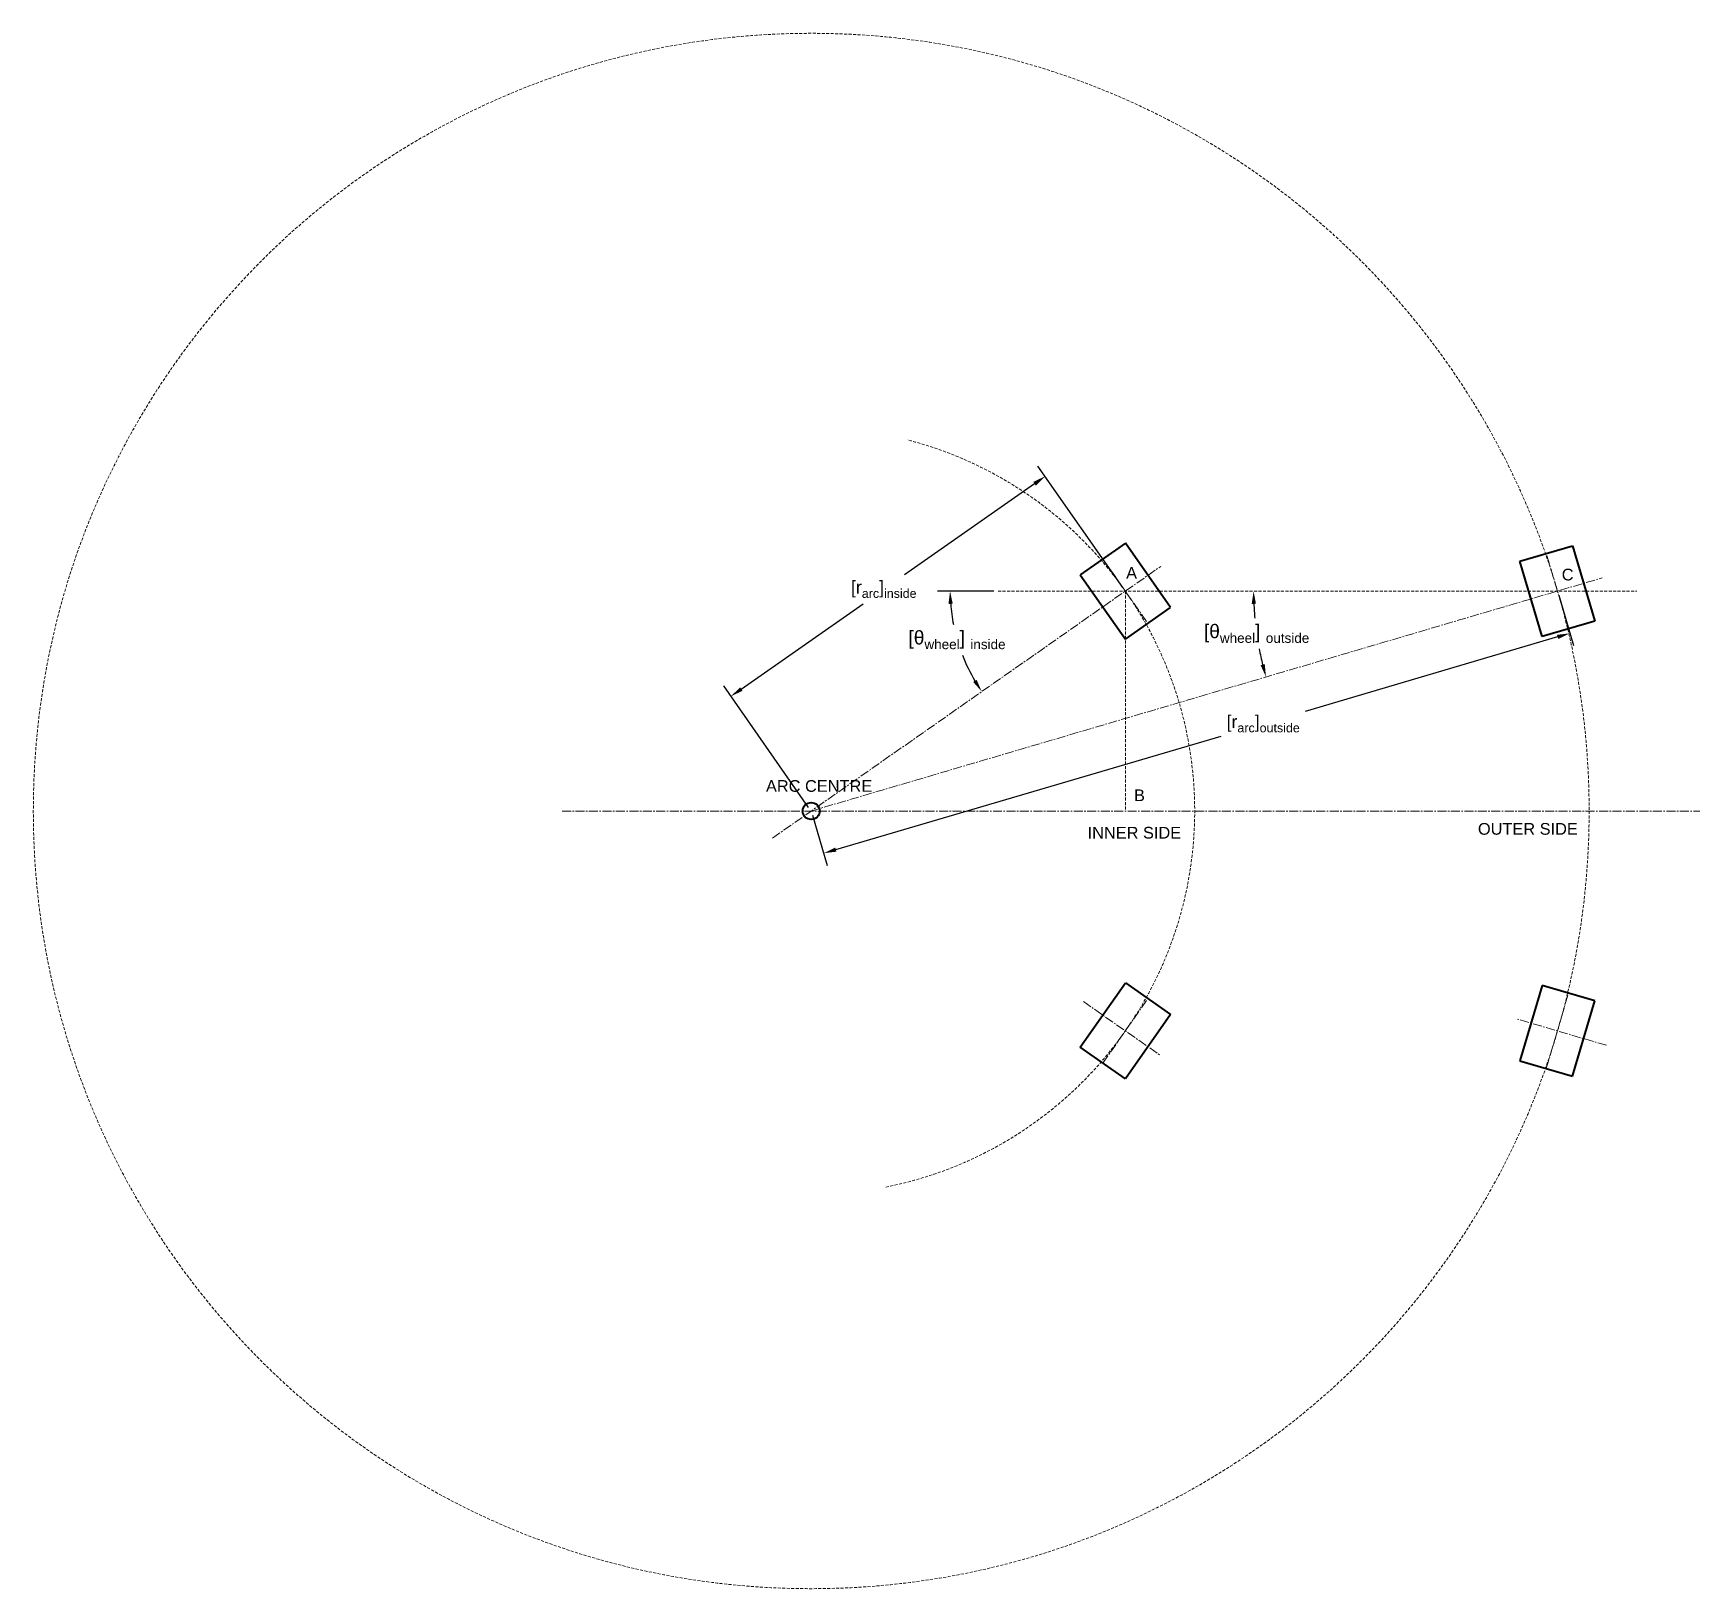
# Model space of a CAD drawing. Header units: millimetres. Extents: x 2076 to 3137, y 1594 to 2584.
import ezdxf

# ---------------------------------------------------------------- set-up
doc = ezdxf.new("R2010")
doc.units = ezdxf.units.MM
doc.header["$LTSCALE"] = 0.3
doc.linetypes.add('CENTER2', pattern=[28.575, 19.05, -3.175, 3.175, -3.175])
doc.linetypes.add('DASHED2', pattern=[9.525, 6.35, -3.175])
doc.layers.get('0').update_dxf_attribs({"lineweight": 40})
for name, color, linetype, lineweight in [('center', 7, 'CENTER2', 18), ('dotted', 7, 'DASHED2', 18), ('solid', 7, 'Continuous', 18)]:
    doc.layers.add(name, color=color, linetype=linetype, lineweight=lineweight)
doc.styles.get("Standard").update_dxf_attribs({"font": 'arial.ttf'})
doc.dimstyles.get("Standard").update_dxf_attribs({"dimscale": 45, "dimtxt": 0.18, "dimasz": 0.18, "dimexe": 0.18, "dimexo": 0.0625, "dimgap": 0.09, "dimtad": 0, "dimtih": 1, "dimtoh": 1, "dimdec": 4, "dimzin": 0, "dimdsep": 46, "dimtxsty": 'Standard', "dimcen": 0.09, "dimadec": 0, "dimazin": 0, "dimtfac": 1, "dimtdec": 4, "dimtofl": 0, "dimtmove": 0, "dimatfit": 3, "dimfxl": 1, "dimtolj": 1, "dimtzin": 0, "dimarcsym": 0})

# ---------------------------------------------------------------- blocks, each defined once
blk = doc.blocks.new('*D7')
at = {"layer": 'Defpoints', "color": 0, "transparency": 16777216}
for p in [(2794, 2244.6), (2690.5, 2228.9), (3096.9, 2228.9), (2669, 2184.7), (2547, 2071.7)]:
    blk.add_point(p, dxfattribs=at)
at = {"layer": 'solid', "color": 0, "lineweight": -2, "transparency": 16777216}
blk.add_line((2687.7, 2228.9), (2651.8, 2228.9), dxfattribs=at)
for start, end in [(184.1614, 191.0459), (201.4724, 210.8386)]:
    blk.add_arc((2771.5, 2228.9), 111.5, start, end, dxfattribs=at)
at = {"layer": 'solid', "color": 0, "transparency": 16777216}
for points in [[(2658.9, 2220.7), (2661.6, 2220.8), (2659.9, 2228.9)], [(2676.8, 2172.4), (2674.6, 2171), (2680.1, 2164.9)]]:
    blk.add_solid(points, dxfattribs=at)
at = {"layer": 'solid', "color": 0, "transparency": 16777216, "insert": (2664.3, 2197.8), "char_height": 8.1, "width": 69.784, "attachment_point": 5}
blk.add_mtext('\\A1;{\\H1.0833x;[θ\\H0.7x;\\S^ wheel;\\H1.4286x;] \\H0.7x;\\S^ inside;}', dxfattribs=at)
blk = doc.blocks.new('*D8')
at = {"layer": 'Defpoints', "color": 0, "transparency": 16777216}
for p in [(2690.5, 2228.9), (3075.1, 2237.3), (3096.9, 2228.9), (2856.6, 2192.1), (2571.5, 2088.9)]:
    blk.add_point(p, dxfattribs=at)
at = {"layer": 'solid', "color": 0, "lineweight": -2, "transparency": 16777216}
for start, end in [(182.4003, 185.1458), (190.9722, 194.0238)]:
    blk.add_arc((3046.5, 2228.9), 193.4, start, end, dxfattribs=at)
at = {"layer": 'solid', "color": 0, "transparency": 16777216}
for points in [[(2851.9, 2220.7), (2854.6, 2220.8), (2853.1, 2228.9)], [(2860.2, 2182.4), (2857.6, 2181.7), (2861, 2174.2)]]:
    blk.add_solid(points, dxfattribs=at)
at = {"layer": 'solid', "color": 0, "transparency": 16777216, "insert": (2855, 2201.8), "char_height": 8.1, "attachment_point": 5}
blk.add_mtext('\\A1;{\\H1.0833x;[θ\\H0.7x;\\S^ wheel;\\H1.4286x;] \\H0.7x;\\S^ outside;}', dxfattribs=at)
blk = doc.blocks.new('*D17')
at = {"layer": 'Defpoints', "color": 0, "transparency": 16777216}
for p in [(2771.5, 2228.9), (2520.4, 2161.9), (2571.5, 2088.9)]:
    blk.add_point(p, dxfattribs=at)
at = {"layer": 'solid', "color": 0, "lineweight": -2, "transparency": 16777216}
for p, q in [((2769.9, 2231.2), (2715.7, 2308.5)), ((2713.7, 2297.2), (2630.9, 2239.2)), ((2527, 2166.5), (2604.5, 2220.8)), ((2569.9, 2091.2), (2515.8, 2168.5))]:
    blk.add_line(p, q, dxfattribs=at)
at = {"layer": 'solid', "color": 0, "transparency": 16777216}
for points in [[(2712.9, 2298.4), (2714.5, 2296.1), (2720.3, 2301.9)], [(2526.3, 2167.6), (2527.8, 2165.4), (2520.4, 2161.9)]]:
    blk.add_solid(points, dxfattribs=at)
at = {"layer": 'solid', "color": 0, "transparency": 16777216, "insert": (2617.7, 2230), "char_height": 8.1, "attachment_point": 5}
blk.add_mtext('\\A1;[r{\\H0.7x;\\S^ arc;\\H1.4286x;]\\H0.7x;\\S^ inside;}', dxfattribs=at)
blk = doc.blocks.new('*D18')
at = {"layer": 'Defpoints', "color": 0, "transparency": 16777216}
for p in [(3046.5, 2228.9), (3054.4, 2202), (2571.5, 2088.9)]:
    blk.add_point(p, dxfattribs=at)
at = {"layer": 'solid', "color": 0, "lineweight": -2, "transparency": 16777216}
for p, q in [((3047.3, 2226.2), (3056.7, 2194.2)), ((3046.6, 2199.7), (2885.9, 2152.3)), ((2587.2, 2064.3), (2832.4, 2136.6)), ((2572.3, 2086.2), (2581.7, 2054.2))]:
    blk.add_line(p, q, dxfattribs=at)
at = {"layer": 'solid', "color": 0, "transparency": 16777216}
for points in [[(3046.2, 2201), (3047, 2198.4), (3054.4, 2202)], [(2586.8, 2065.6), (2587.6, 2063), (2579.5, 2062)]]:
    blk.add_solid(points, dxfattribs=at)
at = {"layer": 'solid', "color": 0, "transparency": 16777216, "insert": (2859.2, 2144.4), "char_height": 8.1, "attachment_point": 5}
blk.add_mtext('\\A1;[r{\\H0.7x;\\S^ arc;\\H1.4286x;]\\H0.69999x;\\S^ outside;}', dxfattribs=at)

msp = doc.modelspace()

# ---------------------------------------------------------------- linework, layer by layer
for p, q in [((2771.47019, 2259.38634), (2742.79987, 2239.31117)), ((2800.14901, 2218.42874), (2771.47019, 2259.38634)), ((3022.61989, 2247.90178), (3056.19172, 2257.79787)), ((3056.19172, 2257.79787), (3070.32898, 2209.83812)), ((2742.79987, 2239.31117), (2771.47869, 2198.35356)), ((3036.75716, 2199.94203), (3022.61989, 2247.90178)), ((2771.47869, 2198.35356), (2800.14901, 2218.42874)), ((3070.32898, 2209.83812), (3036.75716, 2199.94203)), ((2742.79987, 1938.42874), (2771.47869, 1979.38634)), ((2771.47869, 1979.38634), (2800.14901, 1959.31117)), ((3036.75716, 1977.79787), (3022.61989, 1929.83812)), ((3070.32898, 1967.90178), (3036.75716, 1977.79787)), ((3056.19172, 1919.94203), (3070.32898, 1967.90178)), ((2800.14901, 1959.31117), (2771.47019, 1918.35356)), ((2771.47019, 1918.35356), (2742.79987, 1938.42874)), ((3022.61989, 1929.83812), (3056.19172, 1919.94203))]:
    msp.add_line(p, q)
msp.add_circle((2571.53372, 2088.86995), 5.41)
at = {"layer": 'center'}
for p, q in [((2757.13503, 2249.34875), (2785.81385, 2208.39115)), ((3053.54307, 2204.89008), (3039.4058, 2252.84983)), ((2546.95916, 2071.66266), (2794.00112, 2244.64331)), ((2571.53372, 2088.86995), (3075.05828, 2237.29572)), ((2412.91428, 2088.86995), (3137.03826, 2088.86995)), ((3039.4058, 1924.89008), (3053.54307, 1972.84983)), ((2744.852, 1967.51119), (2794.00112, 1933.0966)), ((2757.13503, 1928.39115), (2785.81385, 1969.34875)), ((3077.64828, 1939.68073), (3020.09658, 1956.64545))]:
    msp.add_line(p, q, dxfattribs=at)
at = {"layer": 'dotted'}
for p, q in [((2690.49987, 2228.86995), (3096.94526, 2228.86995)), ((2771.47444, 2228.86995), (2771.47444, 2088.86995))]:
    msp.add_line(p, q, dxfattribs=at)
msp.add_circle((2571.53372, 2088.86995), 495.14512, dxfattribs=at)
msp.add_arc((2571.53372, 2088.86995), 244.08255, 281.22127549, 75.49845547, dxfattribs=at)

# ---------------------------------------------------------------- texts
at = {"layer": 'solid'}
for s, height, p in [('A', 7.44872, (2771.95338, 2236.77182)), ('C', 7.44872, (3049.24239, 2235.68637)), ('ARC CENTRE', 7.448723, (2542.72245, 2101.07351)), ('B', 7.44872, (2777.00092, 2095.14051)), ('INNER SIDE', 7.448723, (2747.45285, 2071.32117)), ('OUTER SIDE', 7.448723, (2995.89465, 2073.77432))]:
    msp.add_text(s, height=height, dxfattribs=at).set_placement(p)

# ---------------------------------------------------------------- dimensions: what is measured, and where the dimension line sits
for base, p1, p2, angle, text, picture, middle in [((2520.40302, 2161.89216), (2771.47444, 2228.86995), (2571.53372, 2088.86995), 215, '[r{\\H0.7x;\\S^ arc;\\H1.4286x;]\\H0.7x;\\S^ inside;}', '*D17', (2617.70715, 2230.02525)), ((3054.39788, 2201.99022), (2571.53372, 2088.86995), (3046.47444, 2228.86995), 16.42412676, '[r{\\H0.7x;\\S^ arc;\\H1.4286x;]\\H0.69999x;\\S^ outside;}', '*D18', (2859.18274, 2144.44594))]:
    dim = msp.add_linear_dim(base=base, p1=p1, p2=p2, angle=angle, text=text, dimstyle='Standard', dxfattribs=at)
    dim.commit()
    dim.dimension.update_dxf_attribs({"geometry": picture, "text_midpoint": middle, "dimtype": 161})
for base, line2, text, picture, middle in [((2669.04903, 2184.68795), ((2546.95916, 2071.66266), (2794.00112, 2244.64331)), '{\\H1.0833x;[θ\\H0.7x;\\S^ wheel;\\H1.4286x;] \\H0.7x;\\S^ inside;}', '*D7', (2664.34995, 2197.76757)), ((2856.63071, 2192.14197), ((2571.53372, 2088.86995), (3075.05828, 2237.29572)), '{\\H1.0833x;[θ\\H0.7x;\\S^ wheel;\\H1.4286x;] \\H0.7x;\\S^ outside;}', '*D8', (2855.01523, 2201.79677))]:
    dim = msp.add_angular_dim_2l(base=base, line1=((2690.49987, 2228.86995), (3096.94526, 2228.86995)), line2=line2, text=text, dimstyle='Standard', dxfattribs=at)
    dim.commit()
    dim.dimension.update_dxf_attribs({"geometry": picture, "text_midpoint": middle, "dimtype": 162})

doc.saveas('drawing.dxf')
